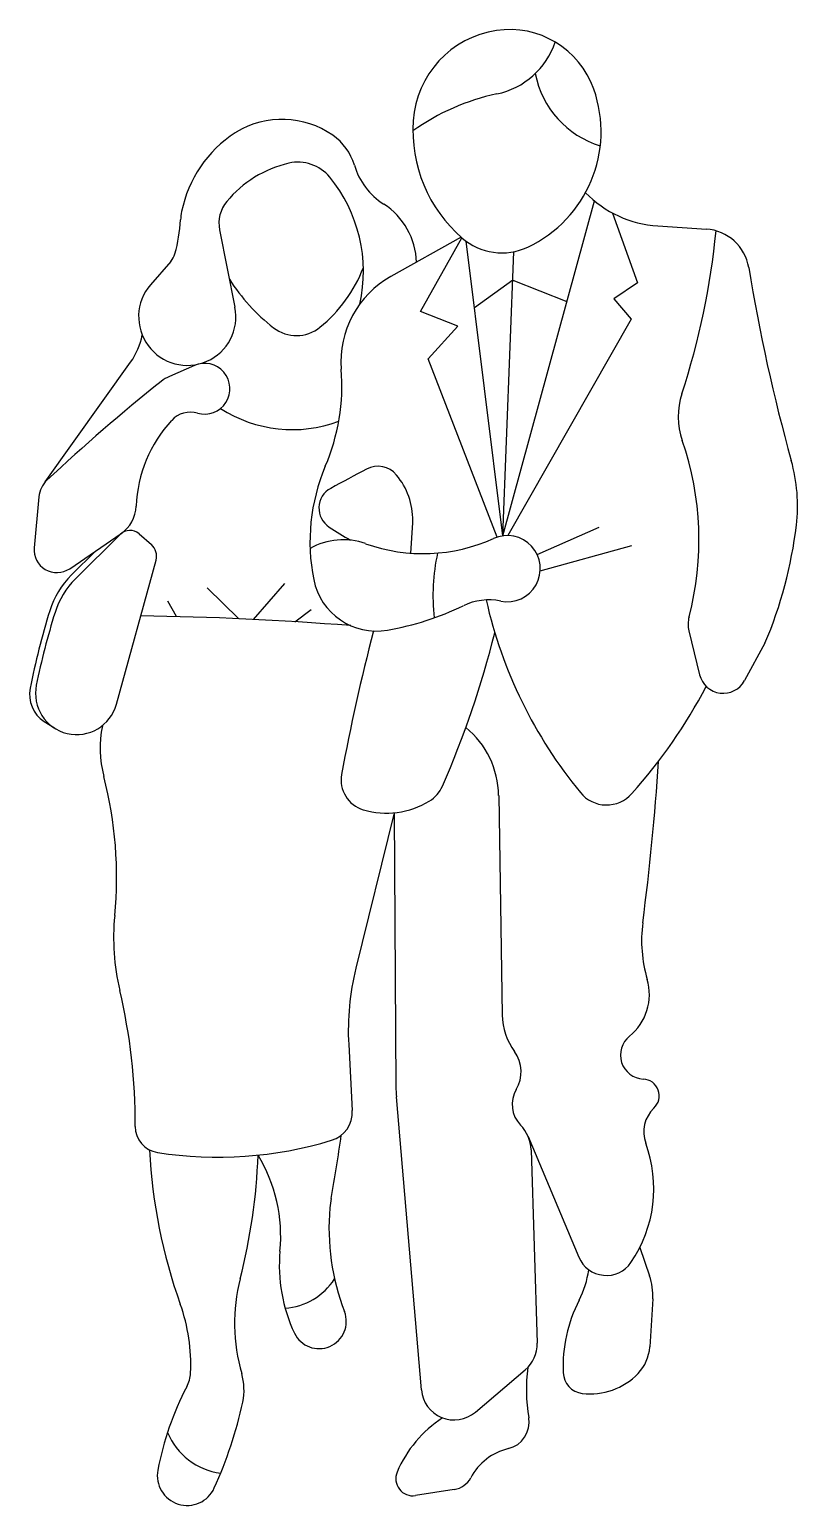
# Model space of a CAD drawing. Extents: x -17.1 to 19.6, y 2.2 to 72.6.
import ezdxf

# ---------------------------------------------------------------- set-up
doc = ezdxf.new("R2010")
doc.units = 0
doc.layers.get('0').update_dxf_attribs({"linetype": 'CONTINUOUS'})

msp = doc.modelspace()

# ---------------------------------------------------------------- linework, layer by layer
for p, q in [((5.5, 48.415), (9.876, 64.381)), ((10.741, 63.803), (11.936, 60.474)), ((-8.001, 63), (-7.268, 59.312)), ((3.516, 62.651), (0.169, 60.779)), ((12.897, 63.187), (15.212, 63.034)), ((1.575, 59.116), (3.556, 62.617)), ((5.5, 48.415), (3.754, 62.459)), ((5.5, 48.415), (6.03, 61.96)), ((-10.326, 61.499), (-11.297, 60.38)), ((5.977, 60.606), (4.149, 59.284)), ((5.977, 60.606), (8.561, 59.582)), ((11.936, 60.474), (10.803, 59.71)), ((3.358, 58.409), (1.575, 59.116)), ((10.803, 59.71), (11.624, 58.748)), ((1.943, 56.853), (3.358, 58.409)), ((11.624, 58.748), (5.737, 48.429)), ((-16.317, 50.982), (-12.246, 56.691)), ((-9.203, 56.535), (-10.386, 56.016)), ((5.238, 48.356), (1.943, 56.853)), ((-16.623, 50.271), (-16.845, 47.844)), ((1.125, 47.587), (1.213, 49.042)), ((7.142, 47.523), (10.106, 48.832)), ((-15.152, 46.849), (-12.703, 48.521)), ((-12.74, 48.484), (-14.88, 46.361)), ((-11.843, 48.512), (-11.254, 47.996)), ((7.288, 46.744), (11.661, 47.958)), ((-13.899, 47.705), (-15.065, 46.548)), ((-12.922, 40.383), (-11.033, 47.261)), ((-7.078, 44.46), (-8.595, 45.936)), ((-6.382, 44.428), (-4.896, 46.141)), ((-10.058, 44.564), (-10.47, 45.295)), ((-4.408, 44.32), (-3.638, 44.909)), ((14.381, 43.881), (14.889, 41.795)), ((18.005, 43.294), (17.038, 41.515)), ((-16.369, 39.568), (-15.884, 39.255)), ((-14.817, 38.939), (-14.817, 38.939)), ((5.307, 36.04), (5.479, 25.575)), ((0.323, 35.217), (-1.505, 27.803)), ((0.323, 35.217), (0.404, 22.159)), ((-1.846, 24.166), (-1.673, 21.016)), ((1.622, 7.704), (0.427, 21.666)), ((6.713, 19.779), (9.133, 14.027)), ((6.849, 19.152), (7.141, 9.932)), ((12.039, 14.489), (12.503, 13.14)), ((12.652, 12.039), (12.513, 9.749)), ((4.195, 6.642), (6.575, 8.658)), ((3.189, 2.955), (1.339, 2.665))]:
    msp.add_line(p, q)
for centre, radius, start, end in [((5.888, 67.892), 4.663, 98.49222, 176.1497), ((5.828, 68.293), 4.257, 19.44074, 98.49222), ((4.453, 73.153), 3.752, 281.8263, 341.301), ((11.448, 71.292), 4.475, 190.8712, 253.1629), ((4.105, 67.685), 6.085, 295.2028, 19.44074), ((7.384, 59.157), 10.547, 101.8263, 125.756), ((-5.022, 64.032), 4.237, 55.19739, 121.0215), ((-4.094, 62.732), 5.831, 122.9186, 168.706), ((-6.148, 65.904), 2.052, 121.0215, 122.9186), ((8.027, 67.748), 6.806, 176.1497, 228.9357), ((-4.119, 65.331), 2.654, 16.56007, 55.19739), ((-3.484, 60.898), 5.418, 102.9743, 140.4511), ((-4.261, 64.273), 1.954, 39.39635, 102.9743), ((-8.216, 61.025), 7.072, 347.2069, 39.39635), ((1.625, 67.039), 3.338, 196.5601, 237.3587), ((13.246, 68.489), 5.314, 224.3723, 266.2343), ((-6.412, 63.316), 1.621, 140.4511, 191.2441), ((-2.013, 61.359), 3.407, 1.75047, 57.35874), ((-17.602, 63.932), 7.752, 344.4842, 356.6226), ((-6.955, 63.303), 2.914, 168.706, 176.6226), ((-20.191, 66.444), 36.036, 341.804, 354.4407), ((15.068, 60.847), 2.193, 9.27807, 86.23428), ((5.461, 64.803), 2.9, 228.9357, 295.2028), ((-11.024, 62.105), 0.925, 319.0585, 344.4842), ((0.113, 65.48), 9.045, 212.2698, 232.2127), ((-7.532, 63.67), 6.845, 309.091, 338.8894), ((2.439, 56.719), 4.652, 119.2163, 184.396), ((100.917, 74.871), 84.795, 189.2781, 195.6417), ((-9.544, 58.859), 2.32, 139.0585, 11.2441), ((-14.92, 58.598), 3.284, 324.509, 349.2434), ((-4.338, 59.739), 1.78, 232.2127, 309.091), ((-8.719, 55.428), 1.209, 254.058, 113.6751), ((-12.063, 55.604), 9.893, 336.9387, 4.39596), ((44.399, -13.59), 88.639, 128.5043, 133.1611), ((-9.661, 54.362), 1.807, 113.6751, 128.5043), ((17.356, 54.102), 3.487, 161.804, 199.092), ((-9.388, 53.084), 1.228, 74.05799, 137.1481), ((-4.527, 59.8), 6.323, 237.1502, 290.4114), ((-5.628, 49.596), 6.357, 137.1481, 177.8918), ((0.363, 48.22), 14.496, 345.3496, 19.09187), ((5.483, 48.134), 9.176, 156.9386, 191.3474), ((110.212, -157.233), 236.593, 118.035, 118.5066), ((-0.45, 50.586), 1.148, 39.37015, 118.035), ((11.577, 49.857), 7.982, 353.2363, 15.64172), ((-15.383, 50.158), 1.245, 133.1611, 174.792), ((-2.193, 49.734), 1.072, 118.5066, 236.9128), ((-2.214, 49.138), 3.43, 359.8934, 39.37015), ((-13.638, 49.891), 1.659, 304.3238, 357.8918), ((-12.277, 48.016), 0.658, 48.80613, 134.7612), ((9.108, 67.078), 21.773, 236.9128, 240.0818), ((-0.297, 49.134), 1.513, 356.5273, 359.8934), ((-0.867, 51.333), 20.513, 336.9273, 353.2363), ((-15.764, 47.746), 1.086, 174.792, 304.3238), ((-11.73, 47.452), 0.723, 344.6461, 48.80613), ((-2.108, 45.038), 3.189, 70.3625, 119.6941), ((1.706, 55.728), 8.162, 250.3625, 294.3038), ((5.715, 46.852), 1.577, 258.6835, 114.3038), ((11.541, 45.565), 9.37, 167.4833, 186.4962), ((-12.154, 43.612), 4.135, 134.7612, 162.6359), ((-12.154, 43.612), 3.872, 134.7612, 162.6359), ((-0.52, 46.93), 3.054, 191.3474, 279.9631), ((-2.398, 57.62), 13.908, 279.9631, 295.6453), ((4.849, 42.526), 2.835, 78.68348, 115.6453), ((26.387, 50.276), 22.229, 192.7839, 219.3667), ((17.453, 34.354), 35.155, 162.6359, 168.8566), ((17.453, 34.354), 34.893, 162.6359, 168.5271), ((-14.043, -113.01), 157.624, 85.52694, 89.17176), ((15.718, 44.206), 1.376, 165.3496, 193.6721), ((87.928, 20.556), 91.608, 165.2502, 169.6335), ((-40.033, 55.145), 46.561, 336.3723, 345.8943), ((16.017, 42.07), 1.162, 193.6721, 331.475), ((-15.538, 40.853), 1.53, 168.8566, 237.0972), ((-14.817, 40.904), 1.965, 168.5271, 344.6461), ((-7.228, 52.999), 25.329, 318.2277, 332.3361), ((-8.272, 38.304), 5.427, 168.7304, 194.5776), ((1.019, 35.97), 4.287, 0.94667, 50.57159), ((-100.184, 44.799), 113.337, 352.4841, 356.3887), ((-31.89, 32.162), 18.976, 354.4054, 14.57763), ((-0.733, 36.774), 1.475, 169.6335, 253.6818), ((1.184, 37.114), 1.572, 301.2034, 336.3723), ((10.454, 37.204), 1.619, 219.3667, 318.2277), ((-0.041, 39.137), 3.937, 253.6818, 301.2034), ((-2.149, 29.249), 10.907, 174.4054, 193.2902), ((18.658, 29.12), 6.534, 172.4841, 196.4212), ((10.502, 24.842), 12.367, 166.1479, 183.1373), ((-39.532, 20.418), 27.505, 359.6814, 13.29016), ((9.941, 26.551), 2.553, 308.8474, 16.42124), ((8.544, 25.626), 3.066, 180.9467, 215.9283), ((12.262, 23.669), 1.148, 128.8473, 266.9665), ((4.726, 22.859), 1.649, 329.3656, 35.92829), ((12.159, 21.718), 0.805, 313.2921, 86.9665), ((6.648, 22.198), 6.244, 180.3556, 184.8905), ((7.35, 21.306), 1.4, 149.3656, 224.3638), ((13.775, 20.003), 1.551, 133.292, 200.2986), ((-3.071, 20.94), 1.4, 286.894, 3.13731), ((-10.773, 20.258), 1.254, 179.6814, 261.1071), ((-78.172, 30.496), 76.715, 349.7394, 352.0185), ((5.091, 19.096), 1.759, 1.81196, 44.36381), ((14.069, 20.369), 25.438, 182.7712, 199.7099), ((-8.084, 37.445), 18.65, 261.1071, 286.894), ((6.467, 17.3), 6.24, 325.6128, 20.29862), ((-33.917, 19.924), 27.771, 345.5643, 357.8746), ((-12.556, 15.031), 7.467, 354.5309, 31.1522), ((8.351, 15.421), 11.136, 175.0412, 200.9914), ((2.123, 15.961), 4.884, 169.7394, 175.0412), ((2.273, 13.611), 7.429, 174.5309, 205.5552), ((10.444, 14.579), 1.422, 202.8213, 325.6128), ((4.99, 14.103), 4.664, 332.9227, 351.7068), ((1.232, 10.876), 8.524, 165.5643, 196.3358), ((-5.133, 14.713), 3.132, 274.6968, 326.6451), ((9.805, 12.213), 2.852, 356.5064, 18.97698), ((15.355, 8.804), 6.976, 152.9227, 182.3248), ((-17.92, 8.909), 8.542, 357.3225, 19.70993), ((-3.258, 10.967), 1.298, 205.5552, 20.99136), ((5.538, 9.881), 1.603, 310.2623, 1.81196), ((10.519, 9.87), 1.997, 316.2061, 356.5064), ((-10.953, 8.583), 1.567, 332.3548, 357.3225), ((-9.586, 7.705), 2.749, 347.7615, 16.33578), ((14.552, 7.716), 7.926, 172.3468, 189.7276), ((9.416, 8.563), 1.033, 182.3248, 262.9638), ((9.677, 10.678), 3.164, 262.9638, 316.2061), ((3.091, 1.227), 14.287, 152.3548, 169.3002), ((-26.836, 11.447), 20.4, 335.6276, 347.7615), ((3.182, 7.837), 1.566, 184.8905, 310.2623), ((5.783, 1.532), 5.775, 123.0782, 157.0383), ((5.467, 6.159), 1.291, 283.4657, 9.72763), ((-7.568, 6.865), 3.148, 202.1207, 263.0715), ((6.409, 2.226), 2.753, 103.4657, 152.0665), ((-9.55, 3.615), 1.423, 169.3002, 335.6276), ((1.213, 3.468), 0.813, 157.0383, 278.8908), ((3.023, 4.021), 1.079, 278.8908, 332.0665)]:
    msp.add_arc(centre, radius, start, end)

doc.saveas('drawing.dxf')
